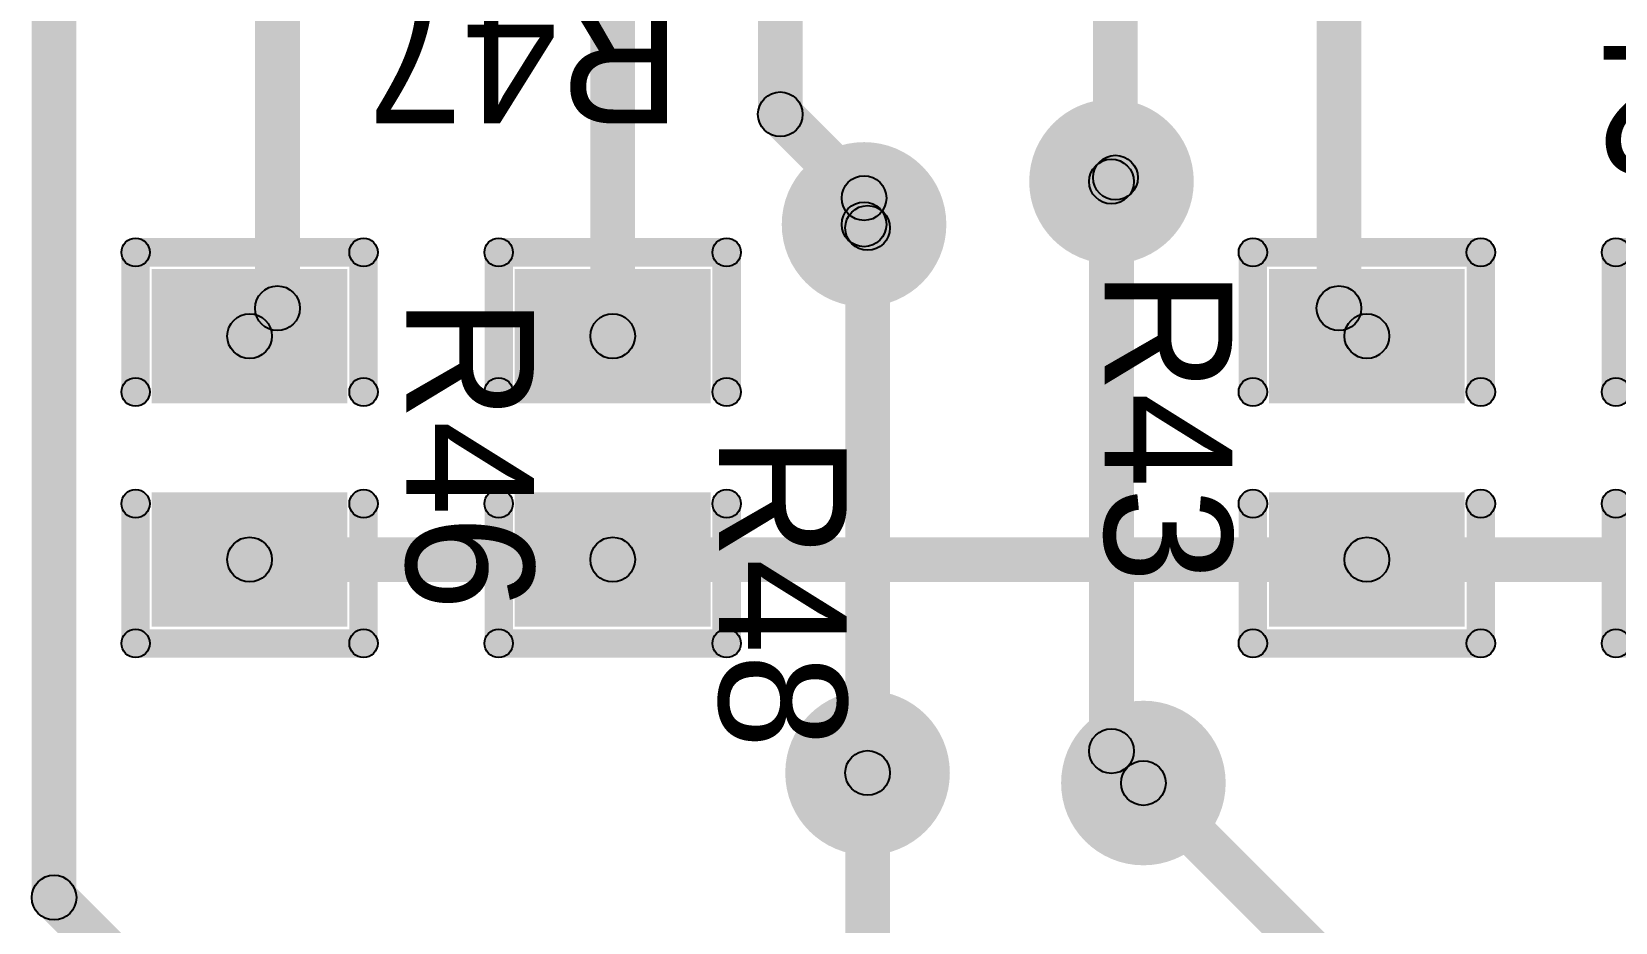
# Model space of a CAD drawing. Header units: millimetres. Extents: x 1.24 to 8.03, y 2.12 to 7.05.
# Drawn here: x 6.596 to 7.154, y 4.321 to 4.635 of the extents above; entities that cross this region are included whole.
import ezdxf

# ---------------------------------------------------------------- set-up
doc = ezdxf.new("R2010")
doc.units = ezdxf.units.MM
doc.header["$MEASUREMENT"] = 0
for name, color, linetype in [('BottomLayer', 5, 'Continuous'), ('BottomSolder', 6, 'Continuous'), ('TopLayer', 1, 'Continuous'), ('TopOverlay', 2, 'Continuous'), ('TopPaste', 8, 'Continuous'), ('TopSolder', 216, 'Continuous'), ('ViaHoleLayer', 16, 'Continuous')]:
    doc.layers.add(name, color=color, linetype=linetype)

# ---------------------------------------------------------------- blocks, each defined once
blk = doc.blocks.new('R0805_91')
at = {"layer": 'TopLayer'}
for points in [[(-0.05906, 0.03051), (-0.01969, 0.03051), (-0.01969, -0.03051), (-0.05906, -0.03051)], [(0.01969, 0.03051), (0.05906, 0.03051), (0.05906, -0.03051), (0.01969, -0.03051)]]:
    blk.add_hatch(color=1, dxfattribs=at).paths.add_polyline_path(points)
at = {"layer": 'TopOverlay'}
h = blk.add_hatch(color=2, dxfattribs=at)
edge = h.paths.add_edge_path()
edge.add_arc((-0.0689, 0.04016), 0.005, 0, 360)
h = blk.add_hatch(color=2, dxfattribs=at)
edge = h.paths.add_edge_path()
edge.add_arc((-0.0689, 0.04016), 0.005, 0, 360)
for points in [[(-0.01969, 0.04516), (-0.01969, 0.03516), (-0.0689, 0.03516), (-0.0689, 0.04516)], [(0.0689, 0.04516), (0.0689, 0.03516), (0.01969, 0.03516), (0.01969, 0.04516)], [(-0.0639, -0.04016), (-0.0739, -0.04016), (-0.0739, 0.04016), (-0.0639, 0.04016)], [(0.0739, -0.04016), (0.0639, -0.04016), (0.0639, 0.04016), (0.0739, 0.04016)], [(-0.01969, -0.03516), (-0.01969, -0.04516), (-0.0689, -0.04516), (-0.0689, -0.03516)], [(0.0689, -0.03516), (0.0689, -0.04516), (0.01969, -0.04516), (0.01969, -0.03516)]]:
    blk.add_hatch(color=2, dxfattribs=at).paths.add_polyline_path(points)
h = blk.add_hatch(color=2, dxfattribs=at)
edge = h.paths.add_edge_path()
edge.add_arc((-0.01969, 0.04016), 0.005, 0, 360)
h = blk.add_hatch(color=2, dxfattribs=at)
edge = h.paths.add_edge_path()
edge.add_arc((0.01969, 0.04016), 0.005, 0, 360)
h = blk.add_hatch(color=2, dxfattribs=at)
edge = h.paths.add_edge_path()
edge.add_arc((0.0689, 0.04016), 0.005, 0, 360)
h = blk.add_hatch(color=2, dxfattribs=at)
edge = h.paths.add_edge_path()
edge.add_arc((0.0689, 0.04016), 0.005, 0, 360)
h = blk.add_hatch(color=2, dxfattribs=at)
edge = h.paths.add_edge_path()
edge.add_arc((-0.0689, -0.04016), 0.005, 0, 360)
h = blk.add_hatch(color=2, dxfattribs=at)
edge = h.paths.add_edge_path()
edge.add_arc((-0.0689, -0.04016), 0.005, 0, 360)
h = blk.add_hatch(color=2, dxfattribs=at)
edge = h.paths.add_edge_path()
edge.add_arc((-0.01969, -0.04016), 0.005, 0, 360)
h = blk.add_hatch(color=2, dxfattribs=at)
edge = h.paths.add_edge_path()
edge.add_arc((0.01969, -0.04016), 0.005, 0, 360)
h = blk.add_hatch(color=2, dxfattribs=at)
edge = h.paths.add_edge_path()
edge.add_arc((0.0689, -0.04016), 0.005, 0, 360)
h = blk.add_hatch(color=2, dxfattribs=at)
edge = h.paths.add_edge_path()
edge.add_arc((0.0689, -0.04016), 0.005, 0, 360)
at = {"layer": 'TopPaste'}
for points in [[(-0.05906, 0.03051), (-0.01969, 0.03051), (-0.01969, -0.03051), (-0.05906, -0.03051)], [(0.01969, 0.03051), (0.05906, 0.03051), (0.05906, -0.03051), (0.01969, -0.03051)]]:
    blk.add_hatch(color=8, dxfattribs=at).paths.add_polyline_path(points)
at = {"layer": 'TopSolder'}
for points in [[(-0.06305, 0.03451), (-0.01569, 0.03451), (-0.01569, -0.03451), (-0.06305, -0.03451)], [(0.01569, 0.03451), (0.06305, 0.03451), (0.06305, -0.03451), (0.01569, -0.03451)]]:
    blk.add_hatch(color=216, dxfattribs=at).paths.add_polyline_path(points)
at = {"layer": 'TopOverlay'}
for centre in [(-0.0689, 0.04016), (-0.0689, 0.04016), (-0.01969, 0.04016), (0.01969, 0.04016), (0.0689, 0.04016), (0.0689, 0.04016), (-0.0689, -0.04016), (-0.0689, -0.04016), (-0.01969, -0.04016), (0.01969, -0.04016), (0.0689, -0.04016), (0.0689, -0.04016)]:
    blk.add_circle(centre, 0.005, dxfattribs=at)
blk = doc.blocks.new('R0805_93')
at = {"layer": 'TopLayer'}
for points in [[(-0.05906, 0.03051), (-0.01969, 0.03051), (-0.01969, -0.03051), (-0.05906, -0.03051)], [(0.01969, 0.03051), (0.05906, 0.03051), (0.05906, -0.03051), (0.01969, -0.03051)]]:
    blk.add_hatch(color=1, dxfattribs=at).paths.add_polyline_path(points)
at = {"layer": 'TopOverlay'}
h = blk.add_hatch(color=2, dxfattribs=at)
edge = h.paths.add_edge_path()
edge.add_arc((-0.0689, 0.04016), 0.005, 0, 360)
h = blk.add_hatch(color=2, dxfattribs=at)
edge = h.paths.add_edge_path()
edge.add_arc((-0.0689, 0.04016), 0.005, 0, 360)
for points in [[(-0.0689, 0.03516), (-0.0689, 0.04516), (-0.01969, 0.04516), (-0.01969, 0.03516)], [(0.01969, 0.03516), (0.01969, 0.04516), (0.0689, 0.04516), (0.0689, 0.03516)], [(-0.0739, 0.04016), (-0.0639, 0.04016), (-0.0639, -0.04016), (-0.0739, -0.04016)], [(0.0639, 0.04016), (0.0739, 0.04016), (0.0739, -0.04016), (0.0639, -0.04016)], [(-0.0689, -0.04516), (-0.0689, -0.03516), (-0.01969, -0.03516), (-0.01969, -0.04516)], [(0.01969, -0.04516), (0.01969, -0.03516), (0.0689, -0.03516), (0.0689, -0.04516)]]:
    blk.add_hatch(color=2, dxfattribs=at).paths.add_polyline_path(points)
h = blk.add_hatch(color=2, dxfattribs=at)
edge = h.paths.add_edge_path()
edge.add_arc((-0.01969, 0.04016), 0.005, 0, 360)
h = blk.add_hatch(color=2, dxfattribs=at)
edge = h.paths.add_edge_path()
edge.add_arc((0.01969, 0.04016), 0.005, 0, 360)
h = blk.add_hatch(color=2, dxfattribs=at)
edge = h.paths.add_edge_path()
edge.add_arc((0.0689, 0.04016), 0.005, 0, 360)
h = blk.add_hatch(color=2, dxfattribs=at)
edge = h.paths.add_edge_path()
edge.add_arc((0.0689, 0.04016), 0.005, 0, 360)
h = blk.add_hatch(color=2, dxfattribs=at)
edge = h.paths.add_edge_path()
edge.add_arc((-0.0689, -0.04016), 0.005, 0, 360)
h = blk.add_hatch(color=2, dxfattribs=at)
edge = h.paths.add_edge_path()
edge.add_arc((-0.0689, -0.04016), 0.005, 0, 360)
h = blk.add_hatch(color=2, dxfattribs=at)
edge = h.paths.add_edge_path()
edge.add_arc((-0.01969, -0.04016), 0.005, 0, 360)
h = blk.add_hatch(color=2, dxfattribs=at)
edge = h.paths.add_edge_path()
edge.add_arc((0.01969, -0.04016), 0.005, 0, 360)
h = blk.add_hatch(color=2, dxfattribs=at)
edge = h.paths.add_edge_path()
edge.add_arc((0.0689, -0.04016), 0.005, 0, 360)
h = blk.add_hatch(color=2, dxfattribs=at)
edge = h.paths.add_edge_path()
edge.add_arc((0.0689, -0.04016), 0.005, 0, 360)
at = {"layer": 'TopPaste'}
for points in [[(-0.05906, 0.03051), (-0.01969, 0.03051), (-0.01969, -0.03051), (-0.05906, -0.03051)], [(0.01969, 0.03051), (0.05906, 0.03051), (0.05906, -0.03051), (0.01969, -0.03051)]]:
    blk.add_hatch(color=8, dxfattribs=at).paths.add_polyline_path(points)
at = {"layer": 'TopSolder'}
for points in [[(-0.06305, 0.03451), (-0.01569, 0.03451), (-0.01569, -0.03451), (-0.06305, -0.03451)], [(0.01569, 0.03451), (0.06305, 0.03451), (0.06305, -0.03451), (0.01569, -0.03451)]]:
    blk.add_hatch(color=216, dxfattribs=at).paths.add_polyline_path(points)
at = {"layer": 'TopOverlay'}
for centre in [(-0.0689, 0.04016), (-0.0689, 0.04016), (-0.01969, 0.04016), (0.01969, 0.04016), (0.0689, 0.04016), (0.0689, 0.04016), (-0.0689, -0.04016), (-0.0689, -0.04016), (-0.01969, -0.04016), (0.01969, -0.04016), (0.0689, -0.04016), (0.0689, -0.04016)]:
    blk.add_circle(centre, 0.005, dxfattribs=at)
blk = doc.blocks.new('R0805_96')
at = {"layer": 'TopLayer'}
for points in [[(-0.05906, 0.03051), (-0.01969, 0.03051), (-0.01969, -0.03051), (-0.05906, -0.03051)], [(0.01969, 0.03051), (0.05906, 0.03051), (0.05906, -0.03051), (0.01969, -0.03051)]]:
    blk.add_hatch(color=1, dxfattribs=at).paths.add_polyline_path(points)
at = {"layer": 'TopOverlay'}
h = blk.add_hatch(color=2, dxfattribs=at)
edge = h.paths.add_edge_path()
edge.add_arc((-0.0689, 0.04016), 0.005, 0, 360)
h = blk.add_hatch(color=2, dxfattribs=at)
edge = h.paths.add_edge_path()
edge.add_arc((-0.0689, 0.04016), 0.005, 0, 360)
for points in [[(-0.0689, 0.03516), (-0.0689, 0.04516), (-0.01969, 0.04516), (-0.01969, 0.03516)], [(0.01969, 0.03516), (0.01969, 0.04516), (0.0689, 0.04516), (0.0689, 0.03516)], [(-0.0739, 0.04016), (-0.0639, 0.04016), (-0.0639, -0.04016), (-0.0739, -0.04016)], [(0.0639, 0.04016), (0.0739, 0.04016), (0.0739, -0.04016), (0.0639, -0.04016)], [(-0.0689, -0.04516), (-0.0689, -0.03516), (-0.01969, -0.03516), (-0.01969, -0.04516)], [(0.01969, -0.04516), (0.01969, -0.03516), (0.0689, -0.03516), (0.0689, -0.04516)]]:
    blk.add_hatch(color=2, dxfattribs=at).paths.add_polyline_path(points)
h = blk.add_hatch(color=2, dxfattribs=at)
edge = h.paths.add_edge_path()
edge.add_arc((-0.01969, 0.04016), 0.005, 0, 360)
h = blk.add_hatch(color=2, dxfattribs=at)
edge = h.paths.add_edge_path()
edge.add_arc((0.01969, 0.04016), 0.005, 0, 360)
h = blk.add_hatch(color=2, dxfattribs=at)
edge = h.paths.add_edge_path()
edge.add_arc((0.0689, 0.04016), 0.005, 0, 360)
h = blk.add_hatch(color=2, dxfattribs=at)
edge = h.paths.add_edge_path()
edge.add_arc((0.0689, 0.04016), 0.005, 0, 360)
h = blk.add_hatch(color=2, dxfattribs=at)
edge = h.paths.add_edge_path()
edge.add_arc((-0.0689, -0.04016), 0.005, 0, 360)
h = blk.add_hatch(color=2, dxfattribs=at)
edge = h.paths.add_edge_path()
edge.add_arc((-0.0689, -0.04016), 0.005, 0, 360)
h = blk.add_hatch(color=2, dxfattribs=at)
edge = h.paths.add_edge_path()
edge.add_arc((-0.01969, -0.04016), 0.005, 0, 360)
h = blk.add_hatch(color=2, dxfattribs=at)
edge = h.paths.add_edge_path()
edge.add_arc((0.01969, -0.04016), 0.005, 0, 360)
h = blk.add_hatch(color=2, dxfattribs=at)
edge = h.paths.add_edge_path()
edge.add_arc((0.0689, -0.04016), 0.005, 0, 360)
h = blk.add_hatch(color=2, dxfattribs=at)
edge = h.paths.add_edge_path()
edge.add_arc((0.0689, -0.04016), 0.005, 0, 360)
at = {"layer": 'TopPaste'}
for points in [[(-0.05906, 0.03051), (-0.01969, 0.03051), (-0.01969, -0.03051), (-0.05906, -0.03051)], [(0.01969, 0.03051), (0.05906, 0.03051), (0.05906, -0.03051), (0.01969, -0.03051)]]:
    blk.add_hatch(color=8, dxfattribs=at).paths.add_polyline_path(points)
at = {"layer": 'TopSolder'}
for points in [[(-0.06305, 0.03451), (-0.01569, 0.03451), (-0.01569, -0.03451), (-0.06305, -0.03451)], [(0.01569, 0.03451), (0.06305, 0.03451), (0.06305, -0.03451), (0.01569, -0.03451)]]:
    blk.add_hatch(color=216, dxfattribs=at).paths.add_polyline_path(points)
at = {"layer": 'TopOverlay'}
for centre in [(-0.0689, 0.04016), (-0.0689, 0.04016), (-0.01969, 0.04016), (0.01969, 0.04016), (0.0689, 0.04016), (0.0689, 0.04016), (-0.0689, -0.04016), (-0.0689, -0.04016), (-0.01969, -0.04016), (0.01969, -0.04016), (0.0689, -0.04016), (0.0689, -0.04016)]:
    blk.add_circle(centre, 0.005, dxfattribs=at)
blk = doc.blocks.new('R0805_98')
at = {"layer": 'TopLayer'}
for points in [[(-0.05906, 0.03051), (-0.01969, 0.03051), (-0.01969, -0.03051), (-0.05906, -0.03051)], [(0.01969, 0.03051), (0.05906, 0.03051), (0.05906, -0.03051), (0.01969, -0.03051)]]:
    blk.add_hatch(color=1, dxfattribs=at).paths.add_polyline_path(points)
at = {"layer": 'TopOverlay'}
h = blk.add_hatch(color=2, dxfattribs=at)
edge = h.paths.add_edge_path()
edge.add_arc((-0.0689, 0.04016), 0.005, 0, 360)
h = blk.add_hatch(color=2, dxfattribs=at)
edge = h.paths.add_edge_path()
edge.add_arc((-0.0689, 0.04016), 0.005, 0, 360)
for points in [[(-0.01969, 0.04516), (-0.01969, 0.03516), (-0.0689, 0.03516), (-0.0689, 0.04516)], [(0.0689, 0.04516), (0.0689, 0.03516), (0.01969, 0.03516), (0.01969, 0.04516)], [(-0.0639, -0.04016), (-0.0739, -0.04016), (-0.0739, 0.04016), (-0.0639, 0.04016)], [(0.0739, -0.04016), (0.0639, -0.04016), (0.0639, 0.04016), (0.0739, 0.04016)], [(-0.01969, -0.03516), (-0.01969, -0.04516), (-0.0689, -0.04516), (-0.0689, -0.03516)], [(0.0689, -0.03516), (0.0689, -0.04516), (0.01969, -0.04516), (0.01969, -0.03516)]]:
    blk.add_hatch(color=2, dxfattribs=at).paths.add_polyline_path(points)
h = blk.add_hatch(color=2, dxfattribs=at)
edge = h.paths.add_edge_path()
edge.add_arc((-0.01969, 0.04016), 0.005, 0, 360)
h = blk.add_hatch(color=2, dxfattribs=at)
edge = h.paths.add_edge_path()
edge.add_arc((0.01969, 0.04016), 0.005, 0, 360)
h = blk.add_hatch(color=2, dxfattribs=at)
edge = h.paths.add_edge_path()
edge.add_arc((0.0689, 0.04016), 0.005, 0, 360)
h = blk.add_hatch(color=2, dxfattribs=at)
edge = h.paths.add_edge_path()
edge.add_arc((0.0689, 0.04016), 0.005, 0, 360)
h = blk.add_hatch(color=2, dxfattribs=at)
edge = h.paths.add_edge_path()
edge.add_arc((-0.0689, -0.04016), 0.005, 0, 360)
h = blk.add_hatch(color=2, dxfattribs=at)
edge = h.paths.add_edge_path()
edge.add_arc((-0.0689, -0.04016), 0.005, 0, 360)
h = blk.add_hatch(color=2, dxfattribs=at)
edge = h.paths.add_edge_path()
edge.add_arc((-0.01969, -0.04016), 0.005, 0, 360)
h = blk.add_hatch(color=2, dxfattribs=at)
edge = h.paths.add_edge_path()
edge.add_arc((0.01969, -0.04016), 0.005, 0, 360)
h = blk.add_hatch(color=2, dxfattribs=at)
edge = h.paths.add_edge_path()
edge.add_arc((0.0689, -0.04016), 0.005, 0, 360)
h = blk.add_hatch(color=2, dxfattribs=at)
edge = h.paths.add_edge_path()
edge.add_arc((0.0689, -0.04016), 0.005, 0, 360)
at = {"layer": 'TopPaste'}
for points in [[(-0.05906, 0.03051), (-0.01969, 0.03051), (-0.01969, -0.03051), (-0.05906, -0.03051)], [(0.01969, 0.03051), (0.05906, 0.03051), (0.05906, -0.03051), (0.01969, -0.03051)]]:
    blk.add_hatch(color=8, dxfattribs=at).paths.add_polyline_path(points)
at = {"layer": 'TopSolder'}
for points in [[(-0.06305, 0.03451), (-0.01569, 0.03451), (-0.01569, -0.03451), (-0.06305, -0.03451)], [(0.01569, 0.03451), (0.06305, 0.03451), (0.06305, -0.03451), (0.01569, -0.03451)]]:
    blk.add_hatch(color=216, dxfattribs=at).paths.add_polyline_path(points)
at = {"layer": 'TopOverlay'}
for centre in [(-0.0689, 0.04016), (-0.0689, 0.04016), (-0.01969, 0.04016), (0.01969, 0.04016), (0.0689, 0.04016), (0.0689, 0.04016), (-0.0689, -0.04016), (-0.0689, -0.04016), (-0.01969, -0.04016), (0.01969, -0.04016), (0.0689, -0.04016), (0.0689, -0.04016)]:
    blk.add_circle(centre, 0.005, dxfattribs=at)

msp = doc.modelspace()

# ---------------------------------------------------------------- hatches: boundary and pattern name
at = {"layer": 'BottomLayer'}
h = msp.add_hatch(color=5, dxfattribs=at)
edge = h.paths.add_edge_path()
edge.add_arc((6.97695, 4.58204), 0.025, 0, 360)
h = msp.add_hatch(color=5, dxfattribs=at)
edge = h.paths.add_edge_path()
edge.add_arc((6.88976, 4.56693), 0.025, 0, 360)
h = msp.add_hatch(color=5, dxfattribs=at)
edge = h.paths.add_edge_path()
edge.add_arc((6.97695, 4.58204), 0.00787, 0, 360)
for points in [[(6.98483, 4.38132), (6.96908, 4.38132), (6.96908, 4.58204), (6.98483, 4.58204)], [(6.8842, 4.56136), (6.89533, 4.5725), (6.89655, 4.57127), (6.88542, 4.56014)], [(6.89886, 4.37364), (6.88311, 4.37364), (6.88311, 4.56571), (6.89886, 4.56571)], [(6.97138, 4.37575), (6.98252, 4.38688), (6.99376, 4.37565), (6.98262, 4.36451)]]:
    msp.add_hatch(color=5, dxfattribs=at).paths.add_polyline_path(points)
h = msp.add_hatch(color=5, dxfattribs=at)
edge = h.paths.add_edge_path()
edge.add_arc((6.88976, 4.56693), 0.00787, 0, 360)
h = msp.add_hatch(color=5, dxfattribs=at)
edge = h.paths.add_edge_path()
edge.add_arc((6.89099, 4.56571), 0.00787, 0, 360)
h = msp.add_hatch(color=5, dxfattribs=at)
edge = h.paths.add_edge_path()
edge.add_arc((6.89099, 4.56571), 0.00787, 0, 360)
h = msp.add_hatch(color=5, dxfattribs=at)
edge = h.paths.add_edge_path()
edge.add_arc((6.89099, 4.37364), 0.025, 0, 360)
h = msp.add_hatch(color=5, dxfattribs=at)
edge = h.paths.add_edge_path()
edge.add_arc((6.98819, 4.37008), 0.025, 0, 360)
h = msp.add_hatch(color=5, dxfattribs=at)
edge = h.paths.add_edge_path()
edge.add_arc((6.97695, 4.38132), 0.00787, 0, 360)
h = msp.add_hatch(color=5, dxfattribs=at)
edge = h.paths.add_edge_path()
edge.add_arc((6.97695, 4.38132), 0.00787, 0, 360)
h = msp.add_hatch(color=5, dxfattribs=at)
edge = h.paths.add_edge_path()
edge.add_arc((6.89099, 4.37364), 0.00787, 0, 360)
h = msp.add_hatch(color=5, dxfattribs=at)
edge = h.paths.add_edge_path()
edge.add_arc((6.98819, 4.37008), 0.00787, 0, 360)
at = {"layer": 'BottomSolder'}
h = msp.add_hatch(color=6, dxfattribs=at)
edge = h.paths.add_edge_path()
edge.add_arc((6.97695, 4.58204), 0.029, 0, 360)
h = msp.add_hatch(color=6, dxfattribs=at)
edge = h.paths.add_edge_path()
edge.add_arc((6.88976, 4.56693), 0.029, 0, 360)
h = msp.add_hatch(color=6, dxfattribs=at)
edge = h.paths.add_edge_path()
edge.add_arc((6.89099, 4.37364), 0.029, 0, 360)
h = msp.add_hatch(color=6, dxfattribs=at)
edge = h.paths.add_edge_path()
edge.add_arc((6.98819, 4.37008), 0.029, 0, 360)
at = {"layer": 'TopLayer'}
for points in [[(6.61221, 4.32972), (6.59646, 4.32972), (6.59646, 4.68504), (6.61221, 4.68504)], [(6.69095, 4.5374), (6.6752, 4.5374), (6.6752, 4.68504), (6.69095, 4.68504)], [(6.86811, 4.60573), (6.85236, 4.60573), (6.85236, 4.68504), (6.86811, 4.68504)], [(6.98622, 4.58343), (6.97047, 4.58343), (6.97047, 4.68504), (6.98622, 4.68504)], [(7.06496, 4.5374), (7.04921, 4.5374), (7.04921, 4.68504), (7.06496, 4.68504)], [(6.80906, 4.52756), (6.79331, 4.52756), (6.79331, 4.65453), (6.80906, 4.65453)], [(6.85467, 4.60016), (6.8658, 4.61129), (6.89533, 4.58177), (6.8842, 4.57063)], [(6.98252, 4.57647), (6.97138, 4.58761), (6.97278, 4.589), (6.98391, 4.57786)], [(6.89764, 4.56693), (6.88189, 4.56693), (6.88189, 4.5762), (6.89764, 4.5762)], [(6.6788, 4.52199), (6.66766, 4.53313), (6.6775, 4.54297), (6.68864, 4.53183)], [(7.05152, 4.53183), (7.06265, 4.54297), (7.0725, 4.53313), (7.06136, 4.52199)], [(6.67323, 4.44095), (6.67323, 4.45669), (6.80118, 4.45669), (6.80118, 4.44095)], [(6.80118, 4.44095), (6.80118, 4.45669), (7.06693, 4.45669), (7.06693, 4.44095)], [(7.06693, 4.44094), (7.06693, 4.45669), (7.19488, 4.45669), (7.19488, 4.44094)], [(6.98262, 4.36451), (6.99376, 4.37565), (7.05281, 4.31659), (7.04168, 4.30546)], [(6.89886, 4.31225), (6.88311, 4.31225), (6.88311, 4.37364), (6.89886, 4.37364)], [(6.59876, 4.32416), (6.6099, 4.33529), (6.66797, 4.27722), (6.65683, 4.26609)]]:
    msp.add_hatch(color=1, dxfattribs=at).paths.add_polyline_path(points)
h = msp.add_hatch(color=1, dxfattribs=at)
edge = h.paths.add_edge_path()
edge.add_arc((6.86024, 4.60573), 0.00787, 0, 360)
h = msp.add_hatch(color=1, dxfattribs=at)
edge = h.paths.add_edge_path()
edge.add_arc((6.86024, 4.60573), 0.00787, 0, 360)
h = msp.add_hatch(color=1, dxfattribs=at)
edge = h.paths.add_edge_path()
edge.add_arc((6.97695, 4.58204), 0.025, 0, 360)
h = msp.add_hatch(color=1, dxfattribs=at)
edge = h.paths.add_edge_path()
edge.add_arc((6.88976, 4.56693), 0.025, 0, 360)
h = msp.add_hatch(color=1, dxfattribs=at)
edge = h.paths.add_edge_path()
edge.add_arc((6.97695, 4.58204), 0.00787, 0, 360)
h = msp.add_hatch(color=1, dxfattribs=at)
edge = h.paths.add_edge_path()
edge.add_arc((6.97835, 4.58343), 0.00787, 0, 360)
h = msp.add_hatch(color=1, dxfattribs=at)
edge = h.paths.add_edge_path()
edge.add_arc((6.97835, 4.58343), 0.00787, 0, 360)
h = msp.add_hatch(color=1, dxfattribs=at)
edge = h.paths.add_edge_path()
edge.add_arc((6.88976, 4.5762), 0.00787, 0, 360)
h = msp.add_hatch(color=1, dxfattribs=at)
edge = h.paths.add_edge_path()
edge.add_arc((6.88976, 4.5762), 0.00787, 0, 360)
h = msp.add_hatch(color=1, dxfattribs=at)
edge = h.paths.add_edge_path()
edge.add_arc((6.88976, 4.56693), 0.00787, 0, 360)
h = msp.add_hatch(color=1, dxfattribs=at)
edge = h.paths.add_edge_path()
edge.add_arc((6.68307, 4.5374), 0.00787, 0, 360)
h = msp.add_hatch(color=1, dxfattribs=at)
edge = h.paths.add_edge_path()
edge.add_arc((6.68307, 4.5374), 0.00787, 0, 360)
h = msp.add_hatch(color=1, dxfattribs=at)
edge = h.paths.add_edge_path()
edge.add_arc((7.05709, 4.5374), 0.00787, 0, 360)
h = msp.add_hatch(color=1, dxfattribs=at)
edge = h.paths.add_edge_path()
edge.add_arc((7.05709, 4.5374), 0.00787, 0, 360)
h = msp.add_hatch(color=1, dxfattribs=at)
edge = h.paths.add_edge_path()
edge.add_arc((6.67323, 4.52756), 0.00787, 0, 360)
h = msp.add_hatch(color=1, dxfattribs=at)
edge = h.paths.add_edge_path()
edge.add_arc((6.80118, 4.52756), 0.00787, 0, 360)
h = msp.add_hatch(color=1, dxfattribs=at)
edge = h.paths.add_edge_path()
edge.add_arc((7.06693, 4.52756), 0.00787, 0, 360)
h = msp.add_hatch(color=1, dxfattribs=at)
edge = h.paths.add_edge_path()
edge.add_arc((6.67323, 4.44882), 0.00787, 0, 360)
h = msp.add_hatch(color=1, dxfattribs=at)
edge = h.paths.add_edge_path()
edge.add_arc((6.80118, 4.44882), 0.00787, 0, 360)
h = msp.add_hatch(color=1, dxfattribs=at)
edge = h.paths.add_edge_path()
edge.add_arc((6.80118, 4.44882), 0.00787, 0, 360)
h = msp.add_hatch(color=1, dxfattribs=at)
edge = h.paths.add_edge_path()
edge.add_arc((7.06693, 4.44882), 0.00787, 0, 360)
h = msp.add_hatch(color=1, dxfattribs=at)
edge = h.paths.add_edge_path()
edge.add_arc((7.06693, 4.44882), 0.00787, 0, 360)
h = msp.add_hatch(color=1, dxfattribs=at)
edge = h.paths.add_edge_path()
edge.add_arc((7.06693, 4.44882), 0.00787, 0, 360)
h = msp.add_hatch(color=1, dxfattribs=at)
edge = h.paths.add_edge_path()
edge.add_arc((7.06693, 4.44882), 0.00787, 0, 360)
h = msp.add_hatch(color=1, dxfattribs=at)
edge = h.paths.add_edge_path()
edge.add_arc((7.06693, 4.44882), 0.00787, 0, 360)
h = msp.add_hatch(color=1, dxfattribs=at)
edge = h.paths.add_edge_path()
edge.add_arc((7.06693, 4.44882), 0.00787, 0, 360)
h = msp.add_hatch(color=1, dxfattribs=at)
edge = h.paths.add_edge_path()
edge.add_arc((6.89099, 4.37364), 0.025, 0, 360)
h = msp.add_hatch(color=1, dxfattribs=at)
edge = h.paths.add_edge_path()
edge.add_arc((6.98819, 4.37008), 0.025, 0, 360)
h = msp.add_hatch(color=1, dxfattribs=at)
edge = h.paths.add_edge_path()
edge.add_arc((6.89099, 4.37364), 0.00787, 0, 360)
h = msp.add_hatch(color=1, dxfattribs=at)
edge = h.paths.add_edge_path()
edge.add_arc((6.98819, 4.37008), 0.00787, 0, 360)
h = msp.add_hatch(color=1, dxfattribs=at)
edge = h.paths.add_edge_path()
edge.add_arc((6.60433, 4.32972), 0.00787, 0, 360)
h = msp.add_hatch(color=1, dxfattribs=at)
edge = h.paths.add_edge_path()
edge.add_arc((6.60433, 4.32972), 0.00787, 0, 360)
at = {"layer": 'TopSolder'}
h = msp.add_hatch(color=216, dxfattribs=at)
edge = h.paths.add_edge_path()
edge.add_arc((6.97695, 4.58204), 0.029, 0, 360)
h = msp.add_hatch(color=216, dxfattribs=at)
edge = h.paths.add_edge_path()
edge.add_arc((6.88976, 4.56693), 0.029, 0, 360)
h = msp.add_hatch(color=216, dxfattribs=at)
edge = h.paths.add_edge_path()
edge.add_arc((6.89099, 4.37364), 0.029, 0, 360)
h = msp.add_hatch(color=216, dxfattribs=at)
edge = h.paths.add_edge_path()
edge.add_arc((6.98819, 4.37008), 0.029, 0, 360)
at = {"layer": 'ViaHoleLayer'}
h = msp.add_hatch(color=16, dxfattribs=at)
edge = h.paths.add_edge_path()
edge.add_arc((6.97695, 4.58204), 0.014, 0, 360)
h = msp.add_hatch(color=16, dxfattribs=at)
edge = h.paths.add_edge_path()
edge.add_arc((6.88976, 4.56693), 0.014, 0, 360)
h = msp.add_hatch(color=16, dxfattribs=at)
edge = h.paths.add_edge_path()
edge.add_arc((6.89099, 4.37364), 0.014, 0, 360)
h = msp.add_hatch(color=16, dxfattribs=at)
edge = h.paths.add_edge_path()
edge.add_arc((6.98819, 4.37008), 0.014, 0, 360)

# ---------------------------------------------------------------- linework, layer by layer
at = {"layer": 'BottomLayer'}
for centre in [(6.97695, 4.58204), (6.88976, 4.56693), (6.89099, 4.56571), (6.89099, 4.56571), (6.97695, 4.38132), (6.97695, 4.38132), (6.89099, 4.37364), (6.98819, 4.37008)]:
    msp.add_circle(centre, 0.00787, dxfattribs=at)
at = {"layer": 'TopLayer'}
for centre in [(6.86024, 4.60573), (6.86024, 4.60573), (6.97695, 4.58204), (6.97835, 4.58343), (6.97835, 4.58343), (6.88976, 4.5762), (6.88976, 4.5762), (6.88976, 4.56693), (6.68307, 4.5374), (6.68307, 4.5374), (7.05709, 4.5374), (7.05709, 4.5374), (6.67323, 4.52756), (6.80118, 4.52756), (7.06693, 4.52756), (6.67323, 4.44882), (6.80118, 4.44882), (6.80118, 4.44882), (7.06693, 4.44882), (7.06693, 4.44882), (7.06693, 4.44882), (7.06693, 4.44882), (7.06693, 4.44882), (7.06693, 4.44882), (6.89099, 4.37364), (6.98819, 4.37008), (6.60433, 4.32972), (6.60433, 4.32972)]:
    msp.add_circle(centre, 0.00787, dxfattribs=at)

# ---------------------------------------------------------------- block references
for name, p, rotation in [('R0805_96', (6.67323, 4.48819), 90), ('R0805_98', (6.80118, 4.48819), 270), ('R0805_93', (7.06693, 4.48819), 90), ('R0805_91', (7.19488, 4.48819), 270)]:
    msp.add_blockref(name, p, dxfattribs=dict(rotation=rotation))

# ---------------------------------------------------------------- texts
at = {"layer": 'TopOverlay'}
for s, rotation, p in [('R47', 180, (6.82524, 4.64754)), ('R42', 180, (7.25778, 4.62983)), ('R43', 270, (6.9745, 4.55109)), ('R46', 270, (6.72844, 4.54124)), ('R48', 270, (6.83868, 4.49256))]:
    msp.add_text(s, height=0.045, rotation=rotation, dxfattribs=at).set_placement(p)

doc.saveas('drawing.dxf')
